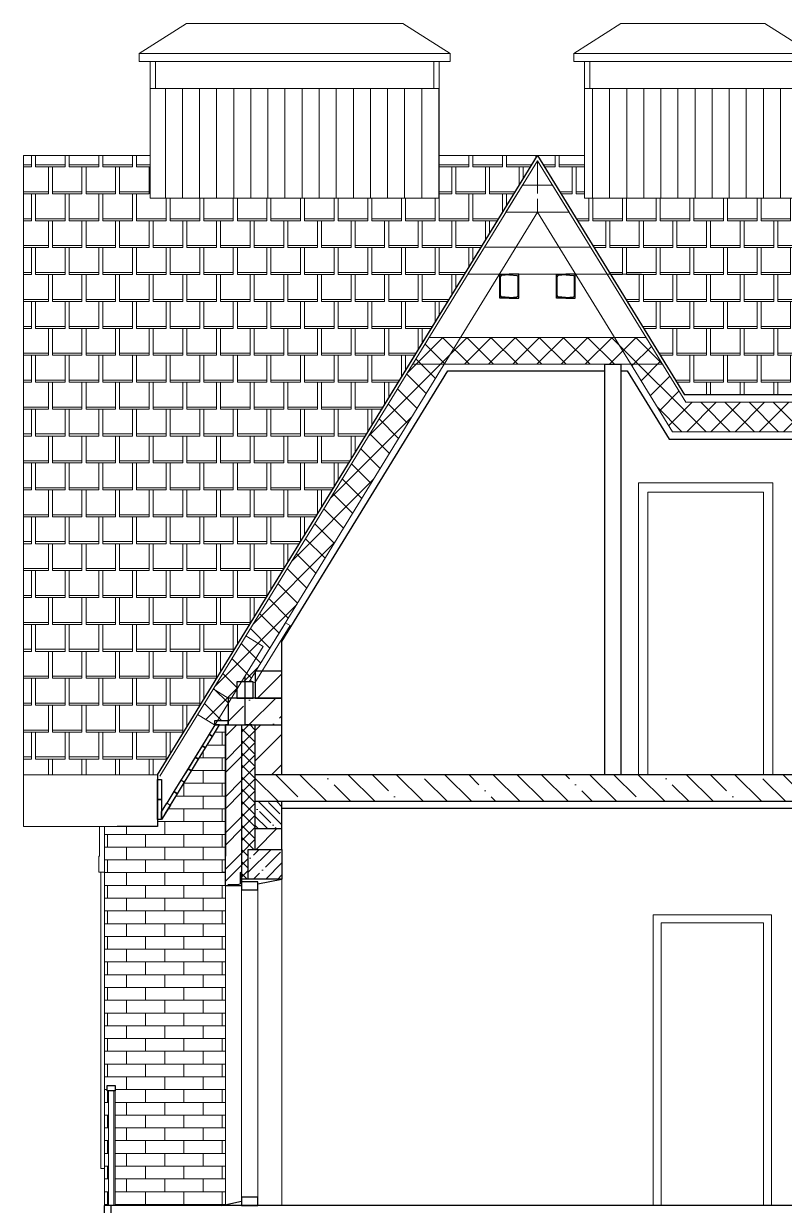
# Model space of a CAD drawing. Header units: millimetres. Extents: x -56498 to 234605, y -296269 to -29969.
# Drawn here: x 206464 to 212119, y -219967 to -211186 of the extents above; entities that cross this region are included whole.
import ezdxf

# ---------------------------------------------------------------- set-up
doc = ezdxf.new("R2010")
doc.units = ezdxf.units.MM
doc.header["$LTSCALE"] = 100
doc.linetypes.add('GOST2.303 4', pattern=[7, 5, -2, 0])
for name, color, linetype, lineweight in [('0.3', 7, 'Continuous', 30), ('Тонкі 0.18', 142, 'Continuous', 18), ('Штрихові 0.18', 7, 'GOST2.303 4', 18), ('Штрихування 0.09', 253, 'Continuous', 9)]:
    doc.layers.add(name, color=color, linetype=linetype, lineweight=lineweight)

# ---------------------------------------------------------------- blocks, each defined once
blk = doc.blocks.new('*U329', base_point=(272545.6, -100482.1))
at = {"layer": '0.3'}
for p, q in [((272549.6, -100382.1), (272545.6, -100382.1)), ((272545.6, -100382.1), (272545.6, -100482.1)), ((272553.6, -100462.1), (272553.6, -100386.1)), ((272545.6, -100482.1), (272645.6, -100482.1)), ((272641.6, -100474.1), (272565.6, -100474.1)), ((272645.6, -100478.1), (272645.6, -100482.1))]:
    blk.add_line(p, q, dxfattribs=at)
for centre, radius, start, end in [((272549.6, -100386.1), 4, 0, 90), ((272565.6, -100462.1), 12, 180, 270), ((272641.6, -100478.1), 4, 0, 90)]:
    blk.add_arc(centre, radius, start, end, dxfattribs=at)
blk = doc.blocks.new('*U1511', base_point=(209941.9, -213221.6))
at = {"layer": '0.3', "ltscale": 0.75}
for p, q in [((209941.9, -213221.6), (209941.9, -213041.6)), ((209941.9, -213041.6), (210011.9, -213041.6)), ((209947, -213201.8), (209947, -213061.4)), ((210008.7, -213047.7), (209955.2, -213052.4)), ((210011.9, -213041.6), (210011.9, -213044.2)), ((210011.9, -213221.6), (209941.9, -213221.6)), ((210008.7, -213215.4), (209955.2, -213210.8)), ((210011.9, -213218.9), (210011.9, -213221.6))]:
    blk.add_line(p, q, dxfattribs=at)
for centre, radius, start, end in [((209956, -213061.4), 9, 95, 180), ((210008.4, -213044.2), 3.5, 275, 0), ((209956, -213201.8), 9, 180, 265), ((210008.4, -213218.9), 3.5, 0, 85)]:
    blk.add_arc(centre, radius, start, end, dxfattribs=at)

msp = doc.modelspace()

# ---------------------------------------------------------------- hatches: boundary and pattern name
at = {"layer": 'Штрихування 0.09', "ltscale": 0.75}
h = msp.add_hatch(dxfattribs=at)
h.set_pattern_fill('ANSI31', scale=40, angle=45, style=0)
h.set_pattern_definition([(90, (0, 375), (-127, 2e-14), [])])
h.paths.add_polyline_path([(217524.151, -211666.621), (217484.151, -211666.621), (216724.151, -211666.621), (216724.151, -212263.791), (217047.09, -212483.059), (217524.151, -212483.059)])
h.paths.add_polyline_path([(216724.151, -212263.791), (216724.151, -212483.059), (217047.09, -212483.059)])
h.paths.add_polyline_path([(212244.18, -211666.621), (212204.18, -211666.621), (210634.18, -211666.621), (210634.18, -212483.059), (211921.241, -212483.059), (212244.18, -212263.791)])
h.paths.add_polyline_path([(212244.18, -212263.791), (211921.241, -212483.059), (212244.18, -212483.059)])
h.paths.add_polyline_path([(221564.18, -211666.621), (221524.18, -211666.621), (219414.18, -211666.621), (219414.18, -212483.059), (221564.18, -212483.059)])
h.paths.add_polyline_path([(209554.18, -211666.621), (209514.18, -211666.621), (207404.18, -211666.621), (207404.18, -212483.059), (209554.18, -212483.059)])
h = msp.add_hatch(dxfattribs=at)
h.set_pattern_fill('SQSHNGLE', color=256, scale=500, style=0, pattern_type=2)
h.set_pattern_definition([(0, (-73822.3, -117250), (125, 200), [220, -30]), (0, (-73822.3, -117235), (125, 200), [220, -30]), (90, (-73602.3, -117250), (-125, 200), [200, -200]), (90, (-73572.3, -117250), (-125, 200), [200, -200])])
h.paths.add_polyline_path([(209124.69, -214054.665), (209124.669, -214054.653), (209124.669, -214054.653), (209036.877, -214000.754), (209043.18, -213990.527), (209017.593, -213974.83), (208980.451, -213983.706), (208955.914, -214023.753), (208972.053, -214033.684), (208274.74, -215169.225), (208277.142, -215208.768), (208287.797, -215215.319), (208293.274, -215206.42), (208296.426, -215208.371), (208286.746, -215229.921), (208337.02, -215260.761), (208342.272, -215252.274), (208376.34, -215273.218)], flags=17)
h.paths.add_polyline_path([(210284.195, -212166.621), (209554.18, -212166.621), (209554.18, -212483.059), (207404.18, -212483.059), (207404.18, -212166.621), (206464.18, -212166.621), (206464.18, -216766.651), (207459.178, -216766.651), (208376.339, -215273.216), (208342.272, -215252.274), (208337.02, -215260.761), (208286.746, -215229.921), (208292.113, -215217.973), (208277.142, -215208.768), (208274.74, -215169.225), (208972.047, -214033.695), (208955.914, -214023.753), (208980.451, -213983.706), (209017.593, -213974.83), (209043.18, -213990.527), (209036.912, -214000.737), (209040.329, -214002.848), (209090.603, -214033.718), (209090.594, -214033.733), (209124.669, -214054.653)])
at = {"layer": 'Штрихування 0.09'}
h = msp.add_hatch(dxfattribs=at)
h.set_pattern_fill('SQSHNGLE', color=256, scale=500, style=0, pattern_type=2)
h.set_pattern_definition([(180, (502790.63, -117250), (-125, 200), [220, -30]), (180, (502790.63, -117235), (-125, 200), [220, -30]), (90, (502570.63, -117250), (125, 200), [200, -200]), (90, (502540.63, -117250), (125, 200), [200, -200])])
h.paths.add_polyline_path([(210284.195, -212166.621), (210634.18, -212166.621), (210634.18, -212483.059), (212244.18, -212483.059), (212244.18, -212166.621), (214484.165, -212166.621), (216724.151, -212166.621), (216724.151, -212483.059), (217524.151, -212483.059), (217524.151, -212166.621), (218684.136, -212166.621), (217592.323, -213944.488), (211376.008, -213944.488)])
h = msp.add_hatch(dxfattribs=at)
h.set_pattern_fill('ANSI37', color=256, scale=40, style=0)
h.set_pattern_definition([(45, (-73837.3, -117250), (-89.80256, 89.80256), []), (135, (-73837.3, -117250), (-89.80256, -89.80256), [])])
h.paths.add_polyline_path([(207984.115, -216236.836), (207984.115, -216196.584), (207874.198, -216129.082), (207757.624, -216318.903), (207884.115, -216396.584), (207884.115, -216366.584), (207904.436, -216366.584)])
h.paths.add_polyline_path([(207984.115, -216236.836), (207904.436, -216366.584), (207984.115, -216366.584)], flags=17)
h.paths.add_polyline_path([(221094.085, -216129.11), (220984.214, -216196.584), (220984.214, -216236.836), (221063.894, -216366.584), (221084.214, -216366.584), (221084.214, -216396.584), (221210.658, -216318.933)])
h.paths.add_polyline_path([(220984.214, -216236.836), (220984.214, -216366.584), (221063.894, -216366.584)], flags=17)
h.paths.add_polyline_path([(217990.427, -213716.592), (217755.747, -213716.592), (217582.147, -213999.275), (212644.25, -213999.275), (212644.25, -214219.091), (217681.827, -214219.091)])
h.paths.add_polyline_path([(212644.25, -213999.275), (211386.183, -213999.275), (211212.583, -213716.592), (210977.881, -213716.592), (211286.472, -214219.091), (212644.25, -214219.091)])
h.paths.add_polyline_path([(211089.761, -213516.592), (210855.058, -213516.592), (210977.881, -213716.592), (211212.583, -213716.592)])
h.paths.add_polyline_path([(210855.058, -213516.592), (209713.312, -213516.592), (209590.486, -213716.592), (210977.881, -213716.592)])
h.paths.add_polyline_path([(209713.312, -213516.592), (209478.608, -213516.592), (209355.782, -213716.592), (209590.486, -213716.592)])
h.paths.add_polyline_path([(209590.486, -213716.592), (209355.782, -213716.592), (208116.282, -215734.893), (208244.144, -215813.415), (208082.529, -216076.584), (208141.144, -216076.584), (208184.115, -216006.612), (208184.115, -215996.584), (208190.274, -215996.584)])
h.paths.add_polyline_path([(208244.144, -215813.415), (208116.282, -215734.893), (207874.198, -216129.082), (207984.115, -216196.584), (208008.835, -216196.584), (208049.929, -216129.669), (208049.929, -216076.584), (208082.529, -216076.584)])
h.paths.add_polyline_path([(208049.929, -216129.669), (208008.835, -216196.584), (208049.929, -216196.584)], flags=17)
h.paths.add_polyline_path([(219612.524, -213716.592), (219377.821, -213716.592), (220777.996, -215996.584), (220784.214, -215996.584), (220784.214, -216006.709), (220819.259, -216063.775), (220827.125, -216076.584), (220885.801, -216076.584), (220724.185, -215813.415), (220852.007, -215734.919)])
h.paths.add_polyline_path([(220852.007, -215734.919), (220724.185, -215813.415), (220885.801, -216076.584), (220918.401, -216076.584), (220918.401, -216129.669), (220959.495, -216196.584), (220984.214, -216196.584), (221094.085, -216129.11)])
h.paths.add_polyline_path([(220918.401, -216129.669), (220918.401, -216196.584), (220959.495, -216196.584)], flags=17)
h.paths.add_polyline_path([(219489.701, -213516.592), (219254.999, -213516.592), (219377.821, -213716.592), (219612.524, -213716.592)])
h.paths.add_polyline_path([(219254.999, -213516.592), (218113.253, -213516.592), (217990.427, -213716.592), (219377.821, -213716.592)])
h.paths.add_polyline_path([(218113.253, -213516.592), (217878.57, -213516.592), (217755.747, -213716.592), (217990.427, -213716.592)])
h = msp.add_hatch(dxfattribs=at)
h.set_pattern_fill('ANSI31', color=256, scale=50, style=0)
h.set_pattern_definition([(45, (-73837.3, -117250), (-112.2532, 112.2532), [])])
h.paths.add_polyline_path([(208384.115, -215996.584), (208237.274, -215996.584), (208184.115, -216083.145), (208184.115, -216196.584), (208384.115, -216196.584)])
h.paths.add_polyline_path([(208237.274, -215996.584), (208190.333, -215996.584), (208184.115, -216006.709), (208184.115, -216083.145)])
h.paths.add_polyline_path([(208384.115, -216396.584), (208183.929, -216396.584), (208183.929, -216766.592), (208384.115, -216766.592)])
h = msp.add_hatch(dxfattribs=at)
h.set_pattern_fill('ANSI35', color=256, scale=40, style=0)
h.set_pattern_definition([(45, (-73837.3, -117250), (-179.60512, 179.60512), []), (45, (-73657.7, -117250), (-179.60512, 179.60512), [317.5, -63.5, 0, -63.5])])
h.paths.add_polyline_path([(208384.115, -216196.584), (208184.115, -216196.584), (208067.448, -216196.584), (207984.115, -216332.276), (207984.115, -216396.584), (208384.115, -216396.584)])
at = {"layer": 'Штрихування 0.09', "ltscale": 0.75}
h = msp.add_hatch(dxfattribs=at)
h.set_pattern_fill('AR-BRSTD', color=256, scale=1.4, style=0)
h.set_pattern_definition([(0, (-73837.3, -117250), (0, 94.83852), []), (90, (-73837.3, -117250), (-142.24, 94.83852), [94.83852, -94.83852])])
h.paths.add_polyline_path([(207964.188, -216422.013), (207964.188, -216396.584), (207921.218, -216396.584), (207868.887, -216481.798), (207816.555, -216567.012), (207764.224, -216652.226), (207711.893, -216737.44), (207659.562, -216822.655), (207607.231, -216907.869), (207554.899, -216993.083), (207489.176, -217100.104), (207459.178, -217100.104), (207459.178, -217244.328)])
h.paths.add_polyline_path([(207964.19, -217591.593), (207939.203, -217591.593), (207939.203, -219691.616), (207964.19, -219691.616)])
h.paths.add_polyline_path([(207964.19, -217491.645), (207939.203, -217491.645), (207939.203, -217591.593), (207964.19, -217591.593)], flags=17)
h.paths.add_polyline_path([(207602.606, -219571.634), (207549.171, -219627.375), (207816.908, -219906.593), (207870.334, -219906.593), (207870.334, -219850.841)], flags=0)
h.paths.add_polyline_path([(207870.334, -219292.351), (207870.334, -219236.599), (207816.908, -219236.599), (207549.164, -219515.9), (207602.606, -219571.634)], flags=16)
h.paths.add_polyline_path([(207602.606, -219571.634), (207549.164, -219515.9), (207495.729, -219571.641), (207549.171, -219627.375)], flags=0)
h.paths.add_polyline_path([(207549.171, -219627.375), (207495.729, -219571.641), (207227.953, -219850.974), (207227.953, -219906.593), (207281.379, -219906.593), (207513.915, -219664.153), (207513.915, -219664.153)], flags=0)
h.paths.add_polyline_path([(207602.606, -219571.634), (207549.171, -219627.375), (207816.908, -219906.593), (207870.334, -219906.593), (207870.334, -219850.841)], flags=0)
h.paths.add_polyline_path([(207513.915, -219664.153), (207549.171, -219627.375), (207495.729, -219571.641), (207227.953, -219850.974), (207227.953, -219906.593), (207281.379, -219906.593), (207513.915, -219664.153)], flags=0)
h.paths.add_polyline_path([(207602.606, -219571.634), (207549.164, -219515.9), (207495.729, -219571.641), (207549.171, -219627.375)], flags=0)
h.paths.add_polyline_path([(207870.334, -219292.351), (207870.334, -219236.599), (207816.908, -219236.599), (207549.181, -219515.882), (207281.379, -219236.599), (207227.953, -219236.599), (207227.953, -219292.351), (207495.681, -219571.634), (207227.953, -219850.841), (207227.953, -219906.593), (207281.379, -219906.593), (207549.181, -219627.385), (207816.908, -219906.593), (207870.334, -219906.593), (207870.334, -219850.841), (207602.606, -219571.634)], flags=16)
h.paths.add_polyline_path([(207870.334, -219292.351), (207870.334, -219236.599), (207816.908, -219236.599), (207549.164, -219515.9), (207602.606, -219571.634)], flags=16)
h.paths.add_polyline_path([(207939.203, -219076.623), (207144.139, -219076.623), (207144.139, -219116.617), (207939.203, -219116.617)], flags=17)
h.paths.add_polyline_path([(207939.203, -219196.605), (207144.139, -219196.605), (207144.139, -219236.599), (207939.203, -219236.599)])
h.paths.add_polyline_path([(207227.953, -219116.617), (207144.139, -219116.617), (207144.139, -219196.605), (207227.953, -219196.605)], flags=17)
h.paths.add_polyline_path([(207939.203, -219116.617), (207870.334, -219116.617), (207870.334, -219196.605), (207939.203, -219196.605)], flags=17)
h.paths.add_polyline_path([(207870.334, -219906.593), (207227.953, -219906.593), (207227.953, -219946.587), (207870.334, -219946.587)], flags=16)
h.paths.add_polyline_path([(207939.203, -221491.549), (207064.165, -221491.549), (207064.165, -223196.592), (207964.19, -223196.592), (207964.19, -222341.65), (207939.203, -222341.65)])
h.paths.add_polyline_path([(207939.203, -217491.645), (207964.19, -217491.645), (207964.19, -217371.588), (207964.19, -216422.014), (207459.178, -217244.328), (207459.178, -217151.809), (207064.165, -217151.809), (207064.165, -218316.625), (207939.203, -218316.625)])
h.paths.add_polyline_path([(207939.203, -218316.625), (207064.165, -218316.625), (207064.165, -219966.592), (207094.165, -219966.592), (207094.165, -219116.617), (207084.185, -219116.617), (207084.185, -219076.623), (207144.139, -219076.623), (207939.203, -219076.623)])
h.paths.add_polyline_path([(207939.203, -220691.616), (207964.19, -220691.616), (207964.19, -220216.591), (207064.165, -220216.591), (207064.165, -221491.586), (207939.203, -221491.586)])
h.paths.add_polyline_path([(207870.334, -219116.617), (207227.953, -219116.617), (207227.953, -219196.605), (207870.334, -219196.605)], flags=17)
h.paths.add_polyline_path([(207816.908, -219236.599), (207281.379, -219236.599), (207549.181, -219515.882)], flags=0)
h.paths.add_polyline_path([(207495.681, -219571.634), (207227.953, -219292.351), (207227.953, -219850.841)], flags=0)
h.paths.add_polyline_path([(207549.181, -219627.385), (207281.379, -219906.593), (207816.908, -219906.593)], flags=0)
h.paths.add_polyline_path([(207870.334, -219292.351), (207602.606, -219571.634), (207870.334, -219850.841)], flags=0)
h.paths.add_polyline_path([(207870.334, -219236.599), (207870.333, -219966.592), (207964.19, -219966.592), (207964.19, -219691.616), (207939.203, -219691.616), (207939.203, -219236.599)])
h.paths.add_polyline_path([(207144.139, -219236.599), (207227.953, -219236.599), (207227.953, -219966.592), (207144.139, -219966.592)])
h.paths.add_polyline_path([(207227.953, -219966.592), (207870.334, -219966.592), (207870.334, -219946.587), (207227.953, -219946.587)])
at = {"layer": 'Штрихування 0.09'}
h = msp.add_hatch(dxfattribs=at)
h.set_pattern_fill('ANSI32', color=256, scale=20, style=0)
h.set_pattern_definition([(45, (-73837.3, -117250), (-134.70384, 134.70384), []), (45, (-73747.5, -117250), (-134.70384, 134.70384), [])])
h.paths.add_polyline_path([(208084.188, -216396.584), (207984.115, -216396.584), (207964.188, -216396.584), (207964.188, -217371.588), (207964.188, -217591.593), (207984.115, -217591.593), (207984.115, -217587.593, -0.41421356), (207988.115, -217583.593), (208064.115, -217583.593, 0.41421356), (208076.115, -217571.593), (208076.115, -217495.593, -0.41421356), (208080.115, -217491.593), (208084.188, -217491.593)])
h = msp.add_hatch(dxfattribs=at)
h.set_pattern_fill('ANSI37', color=256, scale=20, style=0)
h.set_pattern_definition([(45, (-73837.3, -117250), (-44.90128, 44.90128), []), (135, (-73837.3, -117250), (-44.90128, -44.90128), [])])
h.paths.add_polyline_path([(208183.929, -216396.584), (208084.188, -216396.584), (208084.188, -217491.645), (208084.115, -217491.645), (208084.115, -217541.595), (208134.058, -217541.594), (208134.058, -217321.593), (208183.929, -217321.593)])
h = msp.add_hatch(dxfattribs=at)
h.set_pattern_fill('ANSI35', color=256, scale=40, angle=90, style=0)
h.set_pattern_definition([(135, (-73837.3, -117250), (-179.60512, -179.60512), []), (135, (-73837.3, -117070.4), (-179.60512, -179.60512), [317.5, -63.5, 0, -63.5])])
h.paths.add_polyline_path([(208183.929, -216966.592), (220784.401, -216966.592), (220784.401, -216766.592), (208183.929, -216766.592)])
at = {"layer": 'Штрихування 0.09', "ltscale": 0.25}
h = msp.add_hatch(dxfattribs=at)
h.set_pattern_fill('ANSI35', color=256, scale=15, angle=90, style=0)
h.set_pattern_definition([(135, (26299.76, 3199.99), (-67.35192, -67.35192), []), (135, (26299.76, 3267.34), (-67.35192, -67.35192), [119.0625, -23.8125, 0, -23.8125])])
h.paths.add_polyline_path([(208383.856, -216966.596), (208183.856, -216966.596), (208183.856, -217166.592), (208383.856, -217166.592)])
h = msp.add_hatch(dxfattribs=at)
h.set_pattern_fill('ANSI31', color=256, scale=50, style=0)
h.set_pattern_definition([(45, (0, 375), (-112.2532, 112.2532), [])])
h.paths.add_polyline_path([(208384.115, -217166.592), (208183.929, -217166.592), (208183.929, -217321.593), (208384.115, -217321.593)])
at = {"layer": 'Штрихування 0.09', "ltscale": 0.5}
h = msp.add_hatch(dxfattribs=at)
h.set_pattern_fill('ANSI35', color=256, scale=20, angle=90, style=0)
h.set_pattern_definition([(45, (459169.82, -278609.35), (89.80256, -89.80256), []), (45, (459169.82, -278519.55), (89.80256, -89.80256), [158.75, -31.75, 0, -31.75])])
h.paths.add_polyline_path([(208134.058, -217321.593), (208184.115, -217321.593), (208184.115, -217541.593), (208134.058, -217541.593)])
h.paths.add_polyline_path([(208184.115, -217321.593), (208384.115, -217321.593), (208384.115, -217541.582), (208384.058, -217541.593), (208184.115, -217541.593)])

# ---------------------------------------------------------------- linework, layer by layer
for p, q in [((207964.188, -216396.584), (207964.188, -217371.588)), ((207459.178, -217151.809), (207159.185, -217151.809))]:
    msp.add_line(p, q)
at = {"layer": '0.3'}
for p, q in [((207459.178, -216766.651), (210284.195, -212166.621)), ((209124.669, -214054.653), (210284.195, -212166.621)), ((210272.46, -212185.729), (210272.46, -212185.729)), ((210284.195, -212166.621), (211376.008, -213944.488)), ((210284.195, -212166.621), (211376.008, -213944.488)), ((210784.165, -216766.592), (210784.165, -213716.592)), ((210784.165, -213716.592), (210904.165, -213716.592)), ((210904.165, -213716.592), (210904.165, -216766.592)), ((208384.115, -215776.582), (209618.456, -213766.592)), ((209618.456, -213766.592), (210784.165, -213766.592)), ((210904.165, -213766.592), (210949.911, -213766.592)), ((210949.911, -213766.592), (211261.545, -214274.045)), ((217592.323, -213944.488), (211376.008, -213944.488)), ((211261.545, -214274.045), (217706.754, -214274.045)), ((207459.178, -216766.651), (208376.339, -215273.216)), ((208384.115, -216766.592), (208384.115, -215776.582)), ((207964.188, -217591.593), (207964.188, -216396.584)), ((207984.115, -216396.584), (207964.188, -216396.584)), ((208084.188, -216396.584), (208084.188, -217491.645)), ((208183.929, -216396.584), (208183.929, -217321.593)), ((207459.178, -216766.651), (207459.176, -217151.809)), ((207459.176, -216766.651), (207459.176, -217100.104)), ((220784.401, -216766.592), (208183.929, -216766.592)), ((220784.401, -216966.592), (208183.929, -216966.592)), ((208384.115, -217321.593), (208384.115, -216966.365)), ((214284.165, -217016.592), (208384.115, -217016.592)), ((207459.176, -217100.104), (207459.176, -217151.809)), ((208083.439, -217591.591), (207964.115, -217591.593)), ((208184.115, -217541.593), (208084.115, -217541.595)), ((221004.141, -219966.595), (207064.165, -219966.592)), ((207064.165, -220216.591), (207064.165, -219966.592)), ((207114.165, -220166.591), (207114.165, -219966.592))]:
    msp.add_line(p, q, dxfattribs=at)
at = {"layer": '0.3', "ltscale": 0.75}
for p, q in [((208204.115, -217576.593), (208384.115, -217541.582)), ((207938.774, -219966.595), (208084.115, -219936.595))]:
    msp.add_line(p, q, dxfattribs=at)
at = {"layer": '0.3'}
for points in [[(208184.115, -216196.584), (208384.115, -216196.584), (208384.115, -215996.584), (208184.115, -215996.584)], [(208169.929, -216076.584), (208049.929, -216076.584), (208049.929, -216196.584), (208169.929, -216196.584)], [(208384.115, -216196.584), (207984.115, -216196.584), (207984.115, -216396.584), (208384.115, -216396.584)], [(207843.322, -216466.099), (207868.887, -216481.798), (207921.218, -216396.584), (207886.012, -216396.584)], [(207984.115, -216366.584), (207884.115, -216366.584), (207884.115, -216396.584), (207984.115, -216396.584)], [(207790.991, -216551.313), (207816.555, -216567.012), (207868.887, -216481.798), (207843.322, -216466.099)], [(207738.66, -216636.527), (207764.224, -216652.226), (207816.555, -216567.012), (207790.991, -216551.313)], [(207686.329, -216721.741), (207711.893, -216737.44), (207764.224, -216652.226), (207738.66, -216636.527)], [(207633.998, -216806.955), (207659.562, -216822.655), (207711.893, -216737.44), (207686.329, -216721.741)], [(207489.176, -216951.546), (207459.176, -216951.546), (207459.176, -216802.989), (207489.176, -216802.989)], [(207581.666, -216892.169), (207607.231, -216907.869), (207659.562, -216822.655), (207633.998, -216806.955)], [(207489.176, -217100.104), (207459.176, -217100.104), (207459.176, -216951.546), (207489.176, -216951.546)], [(207529.335, -216977.383), (207554.899, -216993.083), (207607.231, -216907.869), (207581.666, -216892.169)], [(208384.058, -217541.593), (208134.058, -217541.593), (208134.058, -217321.593), (208384.058, -217321.593)], [(208204.115, -217561.595), (208084.115, -217561.595), (208084.115, -217621.595), (208204.115, -217621.595)], [(207084.185, -219076.623), (207144.139, -219076.623), (207144.139, -219116.617), (207084.185, -219116.617)], [(208204.115, -219906.595), (208084.115, -219906.595), (208084.115, -219966.595), (208204.115, -219966.595)]]:
    msp.add_lwpolyline(points, close=True, dxfattribs=at)
at = {"layer": '0.3', "ltscale": 0.75}
msp.add_lwpolyline([(208059.929, -216396.584), (208159.929, -216396.584), (208109.929, -216396.584), (208109.929, -216036.584)], dxfattribs=at)
at = {"layer": '0.3'}
msp.add_lwpolyline([(207529.335, -216977.383), (207554.899, -216993.083), (207489.176, -217100.104), (207489.176, -217042.776), (207529.335, -216977.383)], dxfattribs=at)
at = {"layer": '0.3', "ltscale": 0.25}
msp.add_lwpolyline([(208383.856, -216966.592), (208183.856, -216966.592), (208183.856, -217166.592), (208383.856, -217166.592)], close=True, dxfattribs=at)
at = {"layer": 'Тонкі 0.18'}
for p, q in [((207476.221, -216777.117), (210284.195, -212204.838)), ((210284.193, -212387.016), (210284.195, -212204.838)), ((210284.195, -212204.838), (211386.183, -213999.275)), ((208141.144, -216076.584), (210284.193, -212587.016)), ((210284.193, -212587.016), (211286.472, -214219.091)), ((210004.193, -213046.584), (211056.485, -213046.584)), ((209478.608, -213516.592), (211089.761, -213516.592)), ((209355.782, -213716.592), (211212.583, -213716.592)), ((211386.183, -213999.275), (217582.147, -213999.275)), ((211286.472, -214219.091), (217681.827, -214219.091)), ((208116.323, -215734.919), (208244.144, -215813.415)), ((208244.144, -215813.415), (207489.176, -217042.776)), ((207921.218, -216396.584), (207514.741, -217058.476)), ((207964.188, -217591.593), (207964.188, -219966.595)), ((208384.058, -217541.593), (208384.059, -219966.595)), ((207094.165, -219966.592), (207094.165, -219116.617)), ((207094.165, -219116.617), (207094.165, -219966.592)), ((207134.159, -219966.592), (207134.159, -219116.617)), ((207134.159, -219116.617), (207134.159, -219966.592))]:
    msp.add_line(p, q, dxfattribs=at)
at = {"layer": 'Тонкі 0.18', "ltscale": 0.75}
for p, q in [((208084.115, -217621.595), (208084.115, -219906.595)), ((208204.115, -219906.595), (208204.115, -217621.595))]:
    msp.add_line(p, q, dxfattribs=at)
at = {"layer": 'Тонкі 0.18'}
for points in [[(210049.488, -212587.016), (210518.895, -212587.016), (210396.073, -212387.016), (210172.314, -212387.016)], [(209767.254, -213046.584), (210801.122, -213046.584), (210678.3, -212846.584), (209890.08, -212846.584)], [(208149.071, -216063.775), (208183.156, -216084.707), (208444.812, -215658.637), (208410.727, -215637.704)]]:
    msp.add_lwpolyline(points, close=True, dxfattribs=at)
at = {"layer": 'Штрихові 0.18', "ltscale": 0.2}
msp.add_line((210284.193, -212587.016), (210284.193, -212387.016), dxfattribs=at)
at = {"layer": 'Штрихування 0.09', "ltscale": 0.75}
for p, q in [((207324.18, -211406.621), (207674.18, -211185.604)), ((209284.18, -211185.604), (207674.18, -211185.604)), ((209634.18, -211406.621), (209284.18, -211185.604)), ((210554.18, -211406.621), (210904.18, -211185.604)), ((210904.18, -211185.604), (211974.18, -211185.604)), ((212324.18, -211406.621), (211974.18, -211185.604)), ((209634.18, -211406.621), (207324.18, -211406.621)), ((207324.18, -211406.621), (207324.18, -211466.621)), ((209634.18, -211406.621), (209634.18, -211466.621)), ((210554.18, -211406.621), (212324.18, -211406.621)), ((210554.18, -211406.621), (210554.18, -211466.621)), ((209634.18, -211466.621), (207324.18, -211466.621)), ((210554.18, -211466.621), (212324.18, -211466.621)), ((206464.18, -212166.621), (206464.18, -216766.651)), ((207404.18, -212166.621), (206464.18, -212166.621)), ((206464.18, -212166.621), (206464.18, -216766.651))]:
    msp.add_line(p, q, dxfattribs=at)
at = {"layer": 'Штрихування 0.09'}
for p, q in [((210634.18, -212166.621), (209554.151, -212166.621)), ((211116.293, -213999.275), (211116.296, -213999.275)), ((207984.115, -216196.584), (207874.244, -216129.11)), ((207884.115, -216396.584), (207757.672, -216318.933)), ((206464.18, -216766.651), (207459.178, -216766.651)), ((206464.18, -216766.651), (207459.178, -216766.651)), ((206464.18, -217151.809), (206464.18, -216766.651)), ((207459.178, -217151.809), (206464.18, -217151.809)), ((207029.123, -217151.809), (207029.123, -217371.588)), ((207064.165, -217151.809), (207064.165, -222116.618)), ((207064.165, -217151.809), (207064.165, -223766.577)), ((207029.123, -217371.588), (207024.171, -217371.588)), ((207024.171, -217371.588), (207024.171, -217491.645)), ((207064.165, -217491.645), (207024.171, -217491.645)), ((207039.178, -217491.645), (207039.178, -219691.616)), ((207939.201, -217491.645), (207964.188, -217491.645)), ((207939.201, -217491.645), (207964.188, -217491.645)), ((207144.139, -219116.617), (207144.139, -219966.592)), ((207144.139, -219116.617), (207144.139, -219966.592)), ((207039.178, -219691.616), (207064.165, -219691.616)), ((207964.19, -219966.592), (207064.165, -219966.592)), ((207064.165, -219966.592), (207964.19, -219966.592))]:
    msp.add_line(p, q, dxfattribs=at)
at = {"layer": 'Штрихування 0.09', "ltscale": 0.75}
for points in [[(207404.18, -211666.621), (207444.18, -211666.621), (207444.18, -211466.621), (207404.18, -211466.621)], [(209554.18, -211666.621), (209514.18, -211666.621), (209514.18, -211466.621), (209554.18, -211466.621)], [(210634.18, -211666.621), (210674.18, -211666.621), (210674.18, -211466.621), (210634.18, -211466.621)]]:
    msp.add_lwpolyline(points, close=True, dxfattribs=at)
at = {"layer": 'Штрихування 0.09'}
for points in [[(207404.18, -212483.059), (209554.18, -212483.059), (209554.18, -211666.621), (207404.18, -211666.621)], [(210634.18, -211666.621), (212244.18, -211666.621), (212244.18, -212483.059), (210634.18, -212483.059)], [(211034.165, -214596.592), (212034.165, -214596.592), (212034.165, -216766.592), (211034.165, -216766.592)], [(211104.165, -214666.592), (211964.165, -214666.592), (211964.165, -216766.592), (211104.165, -216766.592)], [(208183.929, -216966.592), (220784.401, -216966.592), (220784.401, -216766.592), (208183.929, -216766.592)], [(211144.165, -217806.593), (212024.165, -217806.593), (212024.165, -219966.593), (211144.165, -219966.593)], [(211204.165, -217866.593), (211964.165, -217866.593), (211964.165, -219966.593), (211204.165, -219966.593)]]:
    msp.add_lwpolyline(points, close=True, dxfattribs=at)

# ---------------------------------------------------------------- block references
at = {"layer": '0.3', "ltscale": 0.75}
for p in [(210004.193, -213226.584), (210424.191, -213226.584)]:
    msp.add_blockref('*U1511', p, dxfattribs=at)
at = {"layer": '0.3', "ltscale": 0.75, "xscale": -1}
for p in [(210144.193, -213226.584), (210564.191, -213226.584)]:
    msp.add_blockref('*U1511', p, dxfattribs=at)
at = {"layer": '0.3', "xscale": -1}
msp.add_blockref('*U329', (208084.115, -217591.593), dxfattribs=at)

doc.saveas('drawing.dxf')
